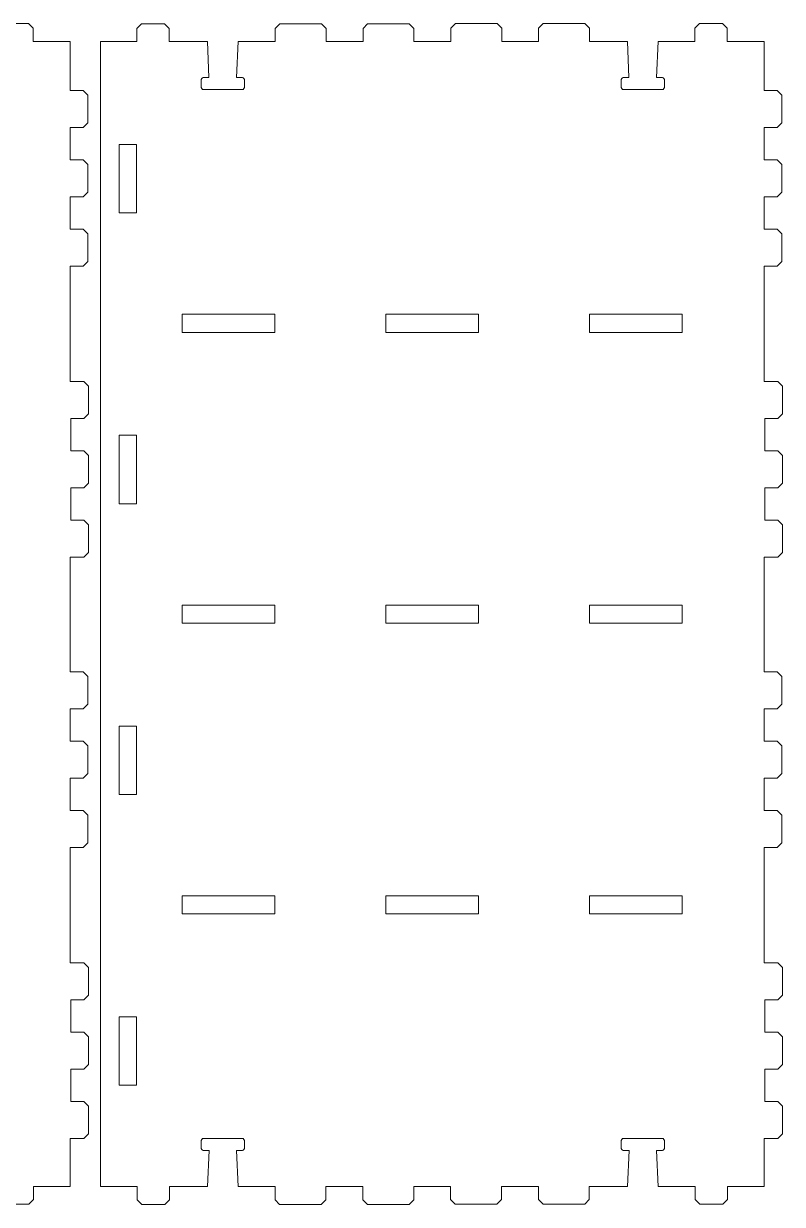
# Model space of a CAD drawing. Header units: millimetres. Extents: x -497 to 476, y -462 to 475.
# Drawn here: x 131.5 to 295.7, y 169.8 to 425.2 of the extents above; entities that cross this region are included whole.
import ezdxf

# ---------------------------------------------------------------- set-up
doc = ezdxf.new("R2010")
doc.units = ezdxf.units.MM
doc.header["$MEASUREMENT"] = 0
doc.layers.add('layer 1', color=7, linetype='Continuous')

msp = doc.modelspace()

# ---------------------------------------------------------------- linework, layer by layer
at = {"layer": 'layer 1', "lineweight": 9}
for points, knots in [([(119.5683, 181.4329), (119.5683, 181.4329), (118.3368, 181.4329), (118.3368, 181.4329), (118.3368, 181.4329), (118.3368, 181.4329), (118.6779, 173.6445), (118.6779, 173.6445), (118.6779, 173.6445), (118.6779, 173.6445), (126.6947, 173.6445), (126.6947, 173.6445), (126.6947, 173.6445), (126.6947, 173.6445), (126.6947, 170.8445), (126.6947, 170.8445), (126.6947, 170.8445), (126.6947, 170.8445), (127.6947, 169.8445), (127.6947, 169.8445), (127.6947, 169.8445), (127.6947, 169.8445), (132.6605, 169.8445), (132.6605, 169.8445), (132.6605, 169.8445), (132.6605, 169.8445), (133.6605, 170.8445), (133.6605, 170.8445), (133.6605, 170.8445), (133.6605, 170.8445), (133.6605, 173.6445), (133.6605, 173.6445), (133.6605, 173.6445), (133.6605, 173.6445), (141.604, 173.6445), (141.604, 173.6445), (141.604, 173.6445), (141.604, 173.6445), (141.604, 184.0424), (141.604, 184.0424), (141.604, 184.0424), (141.604, 184.0424), (144.5408, 184.0424), (144.5408, 184.0424), (144.5408, 184.0424), (144.5408, 184.0424), (145.5408, 185.0424), (145.5408, 185.0424), (145.5408, 185.0424), (145.5408, 185.0424), (145.5408, 191.0424), (145.5408, 191.0424), (145.5408, 191.0424), (145.5408, 191.0424), (144.5408, 192.0425), (144.5408, 192.0425), (144.5408, 192.0425), (144.5408, 192.0425), (141.7408, 192.0425), (141.7408, 192.0425), (141.7408, 192.0425), (141.7408, 192.0425), (141.7408, 199.0424), (141.7408, 199.0424), (141.7408, 199.0424), (141.7408, 199.0424), (144.5408, 199.0424), (144.5408, 199.0424), (144.5408, 199.0424), (144.5408, 199.0424), (145.5408, 200.0424), (145.5408, 200.0424), (145.5408, 200.0424), (145.5408, 200.0424), (145.5408, 206.0425), (145.5408, 206.0425), (145.5408, 206.0425), (145.5408, 206.0425), (144.5408, 207.0425), (144.5408, 207.0425), (144.5408, 207.0425), (144.5408, 207.0425), (141.7408, 207.0425), (141.7408, 207.0425), (141.7408, 207.0425), (141.7408, 207.0425), (141.7408, 214.0424), (141.7408, 214.0424), (141.7408, 214.0424), (141.7408, 214.0424), (144.5408, 214.0424), (144.5408, 214.0424), (144.5408, 214.0424), (144.5408, 214.0424), (145.5408, 215.0425), (145.5408, 215.0425), (145.5408, 215.0425), (145.5408, 215.0425), (145.5408, 221.0425), (145.5408, 221.0425), (145.5408, 221.0425), (145.5408, 221.0425), (144.5408, 222.0425), (144.5408, 222.0425), (144.5408, 222.0425), (144.5408, 222.0425), (141.604, 222.0424), (141.604, 222.0424), (141.604, 222.0424), (141.604, 222.0424), (141.604, 246.9628), (141.604, 246.9628), (141.604, 246.9628), (141.604, 246.9628), (144.404, 246.9626), (144.404, 246.9626), (144.404, 246.9626), (144.404, 246.9626), (145.4041, 247.9626), (145.4041, 247.9626), (145.4041, 247.9626), (145.4041, 247.9626), (145.4041, 253.9627), (145.4041, 253.9627), (145.4041, 253.9627), (145.4041, 253.9627), (144.404, 254.9627), (144.404, 254.9627), (144.404, 254.9627), (144.404, 254.9627), (141.604, 254.9627), (141.604, 254.9627), (141.604, 254.9627), (141.604, 254.9627), (141.604, 261.9627), (141.604, 261.9627), (141.604, 261.9627), (141.604, 261.9627), (144.404, 261.9627), (144.404, 261.9627), (144.404, 261.9627), (144.404, 261.9627), (145.4041, 262.9627), (145.4041, 262.9627), (145.4041, 262.9627), (145.4041, 262.9627), (145.4041, 268.9628), (145.4041, 268.9628), (145.4041, 268.9628), (145.4041, 268.9628), (144.404, 269.9627), (144.404, 269.9627), (144.404, 269.9627), (144.404, 269.9627), (141.604, 269.9627), (141.604, 269.9627), (141.604, 269.9627), (141.604, 269.9627), (141.604, 276.9627), (141.604, 276.9627), (141.604, 276.9627), (141.604, 276.9627), (144.404, 276.9627), (144.404, 276.9627), (144.404, 276.9627), (144.404, 276.9627), (145.4041, 277.9627), (145.4041, 277.9627), (145.4041, 277.9627), (145.4041, 277.9627), (145.4041, 283.9628), (145.4041, 283.9628), (145.4041, 283.9628), (145.4041, 283.9628), (144.404, 284.9628), (144.404, 284.9628), (144.404, 284.9628), (144.404, 284.9628), (141.604, 284.9628), (141.604, 284.9628), (141.604, 284.9628), (141.604, 284.9628), (141.604, 309.7959), (141.604, 309.7959), (141.604, 309.7959), (141.604, 309.7959), (144.5408, 309.7959), (144.5408, 309.7959), (144.5408, 309.7959), (144.5408, 309.7959), (145.5408, 310.7959), (145.5408, 310.7959), (145.5408, 310.7959), (145.5408, 310.7959), (145.5408, 316.796), (145.5408, 316.796), (145.5408, 316.796), (145.5408, 316.796), (144.5408, 317.796), (144.5408, 317.796), (144.5408, 317.796), (144.5408, 317.796), (141.7408, 317.796), (141.7408, 317.796), (141.7408, 317.796), (141.7408, 317.796), (141.7408, 324.7959), (141.7408, 324.7959), (141.7408, 324.7959), (141.7408, 324.7959), (144.5408, 324.7959), (144.5408, 324.7959), (144.5408, 324.7959), (144.5408, 324.7959), (145.5408, 325.7959), (145.5408, 325.7959), (145.5408, 325.7959), (145.5408, 325.7959), (145.5408, 331.796), (145.5408, 331.796), (145.5408, 331.796), (145.5408, 331.796), (144.5408, 332.796), (144.5408, 332.796), (144.5408, 332.796), (144.5408, 332.796), (141.7408, 332.796), (141.7408, 332.796), (141.7408, 332.796), (141.7408, 332.796), (141.7408, 339.796), (141.7408, 339.796), (141.7408, 339.796), (141.7408, 339.796), (144.5408, 339.796), (144.5408, 339.796), (144.5408, 339.796), (144.5408, 339.796), (145.5408, 340.796), (145.5408, 340.796), (145.5408, 340.796), (145.5408, 340.796), (145.5408, 346.7961), (145.5408, 346.7961), (145.5408, 346.7961), (145.5408, 346.7961), (144.5408, 347.7961), (144.5408, 347.7961), (144.5408, 347.7961), (144.5408, 347.7961), (141.604, 347.796), (141.604, 347.796), (141.604, 347.796), (141.604, 347.796), (141.604, 372.7163), (141.604, 372.7163), (141.604, 372.7163), (141.604, 372.7163), (144.404, 372.7162), (144.404, 372.7162), (144.404, 372.7162), (144.404, 372.7162), (145.4041, 373.7162), (145.4041, 373.7162), (145.4041, 373.7162), (145.4041, 373.7162), (145.4041, 379.7162), (145.4041, 379.7162), (145.4041, 379.7162), (145.4041, 379.7162), (144.404, 380.7163), (144.404, 380.7163), (144.404, 380.7163), (144.404, 380.7163), (141.604, 380.7163), (141.604, 380.7163), (141.604, 380.7163), (141.604, 380.7163), (141.604, 387.7162), (141.604, 387.7162), (141.604, 387.7162), (141.604, 387.7162), (144.404, 387.7162), (144.404, 387.7162), (144.404, 387.7162), (144.404, 387.7162), (145.4041, 388.7162), (145.4041, 388.7162), (145.4041, 388.7162), (145.4041, 388.7162), (145.4041, 394.7163), (145.4041, 394.7163), (145.4041, 394.7163), (145.4041, 394.7163), (144.404, 395.7163), (144.404, 395.7163), (144.404, 395.7163), (144.404, 395.7163), (141.604, 395.7163), (141.604, 395.7163), (141.604, 395.7163), (141.604, 395.7163), (141.604, 402.7163), (141.604, 402.7163), (141.604, 402.7163), (141.604, 402.7163), (144.404, 402.7163), (144.404, 402.7163), (144.404, 402.7163), (144.404, 402.7163), (145.4041, 403.7163), (145.4041, 403.7163), (145.4041, 403.7163), (145.4041, 403.7163), (145.4041, 409.7164), (145.4041, 409.7164), (145.4041, 409.7164), (145.4041, 409.7164), (144.404, 410.7163), (144.404, 410.7163), (144.404, 410.7163), (144.404, 410.7163), (141.604, 410.7163), (141.604, 410.7163), (141.604, 410.7163), (141.604, 410.7163), (141.604, 421.3185), (141.604, 421.3185), (141.604, 421.3185), (141.604, 421.3185), (133.5921, 421.3185), (133.5921, 421.3185), (133.5921, 421.3185), (133.5921, 421.3185), (133.5921, 424.1788), (133.5921, 424.1788), (133.5921, 424.1788), (133.5921, 424.1788), (132.5921, 425.1787), (132.5921, 425.1787), (132.5921, 425.1787), (132.5921, 425.1787), (127.6263, 425.1787), (127.6263, 425.1787), (127.6263, 425.1787), (127.6263, 425.1787), (126.6263, 424.1788), (126.6263, 424.1788), (126.6263, 424.1788), (126.6263, 424.1788), (126.6263, 421.3185), (126.6263, 421.3185), (126.6263, 421.3185), (126.6263, 421.3185), (118.676, 421.3185), (118.676, 421.3185), (118.676, 421.3185), (118.676, 421.3185), (118.3216, 413.5278), (118.3216, 413.5278), (118.3216, 413.5278), (118.3216, 413.5278), (119.5683, 413.5278), (119.5683, 413.5278)], [0, 0, 0, 0, 0.01086957, 0.01086957, 0.01086957, 0.01086957, 0.02173913, 0.02173913, 0.02173913, 0.02173913, 0.0326087, 0.0326087, 0.0326087, 0.0326087, 0.04347826, 0.04347826, 0.04347826, 0.04347826, 0.05434783, 0.05434783, 0.05434783, 0.05434783, 0.06521739, 0.06521739, 0.06521739, 0.06521739, 0.07608696, 0.07608696, 0.07608696, 0.07608696, 0.08695652, 0.08695652, 0.08695652, 0.08695652, 0.09782609, 0.09782609, 0.09782609, 0.09782609, 0.10869565, 0.10869565, 0.10869565, 0.10869565, 0.11956522, 0.11956522, 0.11956522, 0.11956522, 0.13043478, 0.13043478, 0.13043478, 0.13043478, 0.14130435, 0.14130435, 0.14130435, 0.14130435, 0.15217391, 0.15217391, 0.15217391, 0.15217391, 0.16304348, 0.16304348, 0.16304348, 0.16304348, 0.17391304, 0.17391304, 0.17391304, 0.17391304, 0.18478261, 0.18478261, 0.18478261, 0.18478261, 0.19565217, 0.19565217, 0.19565217, 0.19565217, 0.20652174, 0.20652174, 0.20652174, 0.20652174, 0.2173913, 0.2173913, 0.2173913, 0.2173913, 0.22826087, 0.22826087, 0.22826087, 0.22826087, 0.23913043, 0.23913043, 0.23913043, 0.23913043, 0.25, 0.25, 0.25, 0.25, 0.26086957, 0.26086957, 0.26086957, 0.26086957, 0.27173913, 0.27173913, 0.27173913, 0.27173913, 0.2826087, 0.2826087, 0.2826087, 0.2826087, 0.29347826, 0.29347826, 0.29347826, 0.29347826, 0.30434783, 0.30434783, 0.30434783, 0.30434783, 0.31521739, 0.31521739, 0.31521739, 0.31521739, 0.32608696, 0.32608696, 0.32608696, 0.32608696, 0.33695652, 0.33695652, 0.33695652, 0.33695652, 0.34782609, 0.34782609, 0.34782609, 0.34782609, 0.35869565, 0.35869565, 0.35869565, 0.35869565, 0.36956522, 0.36956522, 0.36956522, 0.36956522, 0.38043478, 0.38043478, 0.38043478, 0.38043478, 0.39130435, 0.39130435, 0.39130435, 0.39130435, 0.40217391, 0.40217391, 0.40217391, 0.40217391, 0.41304348, 0.41304348, 0.41304348, 0.41304348, 0.42391304, 0.42391304, 0.42391304, 0.42391304, 0.43478261, 0.43478261, 0.43478261, 0.43478261, 0.44565217, 0.44565217, 0.44565217, 0.44565217, 0.45652174, 0.45652174, 0.45652174, 0.45652174, 0.4673913, 0.4673913, 0.4673913, 0.4673913, 0.47826087, 0.47826087, 0.47826087, 0.47826087, 0.48913043, 0.48913043, 0.48913043, 0.48913043, 0.5, 0.5, 0.5, 0.5, 0.51086957, 0.51086957, 0.51086957, 0.51086957, 0.52173913, 0.52173913, 0.52173913, 0.52173913, 0.5326087, 0.5326087, 0.5326087, 0.5326087, 0.54347826, 0.54347826, 0.54347826, 0.54347826, 0.55434783, 0.55434783, 0.55434783, 0.55434783, 0.56521739, 0.56521739, 0.56521739, 0.56521739, 0.57608696, 0.57608696, 0.57608696, 0.57608696, 0.58695652, 0.58695652, 0.58695652, 0.58695652, 0.59782609, 0.59782609, 0.59782609, 0.59782609, 0.60869565, 0.60869565, 0.60869565, 0.60869565, 0.61956522, 0.61956522, 0.61956522, 0.61956522, 0.63043478, 0.63043478, 0.63043478, 0.63043478, 0.64130435, 0.64130435, 0.64130435, 0.64130435, 0.65217391, 0.65217391, 0.65217391, 0.65217391, 0.66304348, 0.66304348, 0.66304348, 0.66304348, 0.67391304, 0.67391304, 0.67391304, 0.67391304, 0.68478261, 0.68478261, 0.68478261, 0.68478261, 0.69565217, 0.69565217, 0.69565217, 0.69565217, 0.70652174, 0.70652174, 0.70652174, 0.70652174, 0.7173913, 0.7173913, 0.7173913, 0.7173913, 0.72826087, 0.72826087, 0.72826087, 0.72826087, 0.73913043, 0.73913043, 0.73913043, 0.73913043, 0.75, 0.75, 0.75, 0.75, 0.76086957, 0.76086957, 0.76086957, 0.76086957, 0.77173913, 0.77173913, 0.77173913, 0.77173913, 0.7826087, 0.7826087, 0.7826087, 0.7826087, 0.79347826, 0.79347826, 0.79347826, 0.79347826, 0.80434783, 0.80434783, 0.80434783, 0.80434783, 0.81521739, 0.81521739, 0.81521739, 0.81521739, 0.82608696, 0.82608696, 0.82608696, 0.82608696, 0.83695652, 0.83695652, 0.83695652, 0.83695652, 0.84782609, 0.84782609, 0.84782609, 0.84782609, 0.85869565, 0.85869565, 0.85869565, 0.85869565, 0.86956522, 0.86956522, 0.86956522, 0.86956522, 0.88043478, 0.88043478, 0.88043478, 0.88043478, 0.89130435, 0.89130435, 0.89130435, 0.89130435, 0.90217391, 0.90217391, 0.90217391, 0.90217391, 0.91304348, 0.91304348, 0.91304348, 0.91304348, 0.92391304, 0.92391304, 0.92391304, 0.92391304, 0.93478261, 0.93478261, 0.93478261, 0.93478261, 0.94565217, 0.94565217, 0.94565217, 0.94565217, 0.95652174, 0.95652174, 0.95652174, 0.95652174, 0.9673913, 0.9673913, 0.9673913, 0.9673913, 0.97826087, 0.97826087, 0.97826087, 0.97826087, 1, 1, 1, 1]), ([(170.388, 413.5279), (170.388, 413.5279), (171.6195, 413.5279), (171.6195, 413.5279), (171.6195, 413.5279), (171.6195, 413.5279), (171.2782, 421.3185), (171.2782, 421.3185), (171.2782, 421.3185), (171.2782, 421.3185), (163.0253, 421.3185), (163.0253, 421.3185), (163.0253, 421.3185), (163.0253, 421.3185), (163.0253, 424.1186), (163.0253, 424.1186), (163.0253, 424.1186), (163.0253, 424.1186), (162.0253, 425.1186), (162.0253, 425.1186), (162.0253, 425.1186), (162.0253, 425.1186), (157.0129, 425.1186), (157.0129, 425.1186), (157.0129, 425.1186), (157.0129, 425.1186), (156.0129, 424.1186), (156.0129, 424.1186), (156.0129, 424.1186), (156.0129, 424.1186), (156.0129, 421.3185), (156.0129, 421.3185), (156.0129, 421.3185), (156.0129, 421.3185), (148.1594, 421.3185), (148.1594, 421.3185)], [0, 0, 0, 0, 0.1, 0.1, 0.1, 0.1, 0.2, 0.2, 0.2, 0.2, 0.3, 0.3, 0.3, 0.3, 0.4, 0.4, 0.4, 0.4, 0.5, 0.5, 0.5, 0.5, 0.6, 0.6, 0.6, 0.6, 0.7, 0.7, 0.7, 0.7, 0.8, 0.8, 0.8, 0.8, 1, 1, 1, 1]), ([(261.2662, 413.5278), (261.2662, 413.5278), (262.4978, 413.5278), (262.4978, 413.5278), (262.4978, 413.5278), (262.4978, 413.5278), (262.1565, 421.3185), (262.1565, 421.3185), (262.1565, 421.3185), (262.1565, 421.3185), (253.9595, 421.3185), (253.9595, 421.3185), (253.9595, 421.3185), (253.9595, 421.3185), (253.9595, 424.1788), (253.9595, 424.1788), (253.9595, 424.1788), (253.9595, 424.1788), (252.9594, 425.1788), (252.9594, 425.1788), (252.9594, 425.1788), (252.9594, 425.1788), (243.9595, 425.1788), (243.9595, 425.1788), (243.9595, 425.1788), (243.9595, 425.1788), (242.9594, 424.1788), (242.9594, 424.1788), (242.9594, 424.1788), (242.9594, 424.1788), (242.9594, 421.3185), (242.9594, 421.3185), (242.9594, 421.3185), (242.9594, 421.3185), (234.9594, 421.3185), (234.9594, 421.3185), (234.9594, 421.3185), (234.9594, 421.3185), (234.9594, 424.1788), (234.9594, 424.1788), (234.9594, 424.1788), (234.9594, 424.1788), (233.9594, 425.1788), (233.9594, 425.1788), (233.9594, 425.1788), (233.9594, 425.1788), (224.9594, 425.1788), (224.9594, 425.1788), (224.9594, 425.1788), (224.9594, 425.1788), (223.9594, 424.1788), (223.9594, 424.1788), (223.9594, 424.1788), (223.9594, 424.1788), (223.9594, 421.3185), (223.9594, 421.3185), (223.9594, 421.3185), (223.9594, 421.3185), (215.9595, 421.3185), (215.9595, 421.3185), (215.9595, 421.3185), (215.9595, 421.3185), (215.9595, 424.1186), (215.9595, 424.1186), (215.9595, 424.1186), (215.9595, 424.1186), (214.9595, 425.1186), (214.9595, 425.1186), (214.9595, 425.1186), (214.9595, 425.1186), (205.9595, 425.1186), (205.9595, 425.1186), (205.9595, 425.1186), (205.9595, 425.1186), (204.9595, 424.1186), (204.9595, 424.1186), (204.9595, 424.1186), (204.9595, 424.1186), (204.9595, 421.3185), (204.9595, 421.3185), (204.9595, 421.3185), (204.9595, 421.3185), (196.9595, 421.3185), (196.9595, 421.3185), (196.9595, 421.3185), (196.9595, 421.3185), (196.9595, 424.1186), (196.9595, 424.1186), (196.9595, 424.1186), (196.9595, 424.1186), (195.9595, 425.1186), (195.9595, 425.1186), (195.9595, 425.1186), (195.9595, 425.1186), (186.9595, 425.1186), (186.9595, 425.1186), (186.9595, 425.1186), (186.9595, 425.1186), (185.9595, 424.1186), (185.9595, 424.1186), (185.9595, 424.1186), (185.9595, 424.1186), (185.9595, 421.3185), (185.9595, 421.3185), (185.9595, 421.3185), (185.9595, 421.3185), (177.9532, 421.3185), (177.9532, 421.3185), (177.9532, 421.3185), (177.9532, 421.3185), (177.5988, 413.5279), (177.5988, 413.5279), (177.5988, 413.5279), (177.5988, 413.5279), (178.8455, 413.5279), (178.8455, 413.5279)], [0, 0, 0, 0, 0.03333333, 0.03333333, 0.03333333, 0.03333333, 0.06666667, 0.06666667, 0.06666667, 0.06666667, 0.1, 0.1, 0.1, 0.1, 0.13333333, 0.13333333, 0.13333333, 0.13333333, 0.16666667, 0.16666667, 0.16666667, 0.16666667, 0.2, 0.2, 0.2, 0.2, 0.23333333, 0.23333333, 0.23333333, 0.23333333, 0.26666667, 0.26666667, 0.26666667, 0.26666667, 0.3, 0.3, 0.3, 0.3, 0.33333333, 0.33333333, 0.33333333, 0.33333333, 0.36666667, 0.36666667, 0.36666667, 0.36666667, 0.4, 0.4, 0.4, 0.4, 0.43333333, 0.43333333, 0.43333333, 0.43333333, 0.46666667, 0.46666667, 0.46666667, 0.46666667, 0.5, 0.5, 0.5, 0.5, 0.53333333, 0.53333333, 0.53333333, 0.53333333, 0.56666667, 0.56666667, 0.56666667, 0.56666667, 0.6, 0.6, 0.6, 0.6, 0.63333333, 0.63333333, 0.63333333, 0.63333333, 0.66666667, 0.66666667, 0.66666667, 0.66666667, 0.7, 0.7, 0.7, 0.7, 0.73333333, 0.73333333, 0.73333333, 0.73333333, 0.76666667, 0.76666667, 0.76666667, 0.76666667, 0.8, 0.8, 0.8, 0.8, 0.83333333, 0.83333333, 0.83333333, 0.83333333, 0.86666667, 0.86666667, 0.86666667, 0.86666667, 0.9, 0.9, 0.9, 0.9, 0.93333333, 0.93333333, 0.93333333, 0.93333333, 1, 1, 1, 1]), ([(269.7238, 181.4329), (269.7238, 181.4329), (268.4923, 181.4329), (268.4923, 181.4329), (268.4923, 181.4329), (268.4923, 181.4329), (268.8334, 173.6446), (268.8334, 173.6446), (268.8334, 173.6446), (268.8334, 173.6446), (276.8501, 173.6446), (276.8501, 173.6446), (276.8501, 173.6446), (276.8501, 173.6446), (276.8501, 170.8445), (276.8501, 170.8445), (276.8501, 170.8445), (276.8501, 170.8445), (277.8501, 169.8445), (277.8501, 169.8445), (277.8501, 169.8445), (277.8501, 169.8445), (282.8159, 169.8445), (282.8159, 169.8445), (282.8159, 169.8445), (282.8159, 169.8445), (283.8159, 170.8445), (283.8159, 170.8445), (283.8159, 170.8445), (283.8159, 170.8445), (283.8159, 173.6446), (283.8159, 173.6446), (283.8159, 173.6446), (283.8159, 173.6446), (291.7595, 173.6446), (291.7595, 173.6446), (291.7595, 173.6446), (291.7595, 173.6446), (291.7595, 184.0424), (291.7595, 184.0424), (291.7595, 184.0424), (291.7595, 184.0424), (294.6963, 184.0424), (294.6963, 184.0424), (294.6963, 184.0424), (294.6963, 184.0424), (295.6963, 185.0424), (295.6963, 185.0424), (295.6963, 185.0424), (295.6963, 185.0424), (295.6963, 191.0425), (295.6963, 191.0425), (295.6963, 191.0425), (295.6963, 191.0425), (294.6963, 192.0425), (294.6963, 192.0425), (294.6963, 192.0425), (294.6963, 192.0425), (291.8962, 192.0425), (291.8962, 192.0425), (291.8962, 192.0425), (291.8962, 192.0425), (291.8962, 199.0424), (291.8962, 199.0424), (291.8962, 199.0424), (291.8962, 199.0424), (294.6963, 199.0424), (294.6963, 199.0424), (294.6963, 199.0424), (294.6963, 199.0424), (295.6963, 200.0424), (295.6963, 200.0424), (295.6963, 200.0424), (295.6963, 200.0424), (295.6963, 206.0425), (295.6963, 206.0425), (295.6963, 206.0425), (295.6963, 206.0425), (294.6963, 207.0425), (294.6963, 207.0425), (294.6963, 207.0425), (294.6963, 207.0425), (291.8962, 207.0425), (291.8962, 207.0425), (291.8962, 207.0425), (291.8962, 207.0425), (291.8962, 214.0425), (291.8962, 214.0425), (291.8962, 214.0425), (291.8962, 214.0425), (294.6963, 214.0425), (294.6963, 214.0425), (294.6963, 214.0425), (294.6963, 214.0425), (295.6963, 215.0425), (295.6963, 215.0425), (295.6963, 215.0425), (295.6963, 215.0425), (295.6963, 221.0426), (295.6963, 221.0426), (295.6963, 221.0426), (295.6963, 221.0426), (294.6963, 222.0426), (294.6963, 222.0426), (294.6963, 222.0426), (294.6963, 222.0426), (291.7595, 222.0425), (291.7595, 222.0425), (291.7595, 222.0425), (291.7595, 222.0425), (291.7595, 246.9628), (291.7595, 246.9628), (291.7595, 246.9628), (291.7595, 246.9628), (294.5595, 246.9627), (294.5595, 246.9627), (294.5595, 246.9627), (294.5595, 246.9627), (295.5595, 247.9627), (295.5595, 247.9627), (295.5595, 247.9627), (295.5595, 247.9627), (295.5595, 253.9627), (295.5595, 253.9627), (295.5595, 253.9627), (295.5595, 253.9627), (294.5595, 254.9627), (294.5595, 254.9627), (294.5595, 254.9627), (294.5595, 254.9627), (291.7595, 254.9627), (291.7595, 254.9627), (291.7595, 254.9627), (291.7595, 254.9627), (291.7595, 261.9627), (291.7595, 261.9627), (291.7595, 261.9627), (291.7595, 261.9627), (294.5595, 261.9627), (294.5595, 261.9627), (294.5595, 261.9627), (294.5595, 261.9627), (295.5595, 262.9627), (295.5595, 262.9627), (295.5595, 262.9627), (295.5595, 262.9627), (295.5595, 268.9628), (295.5595, 268.9628), (295.5595, 268.9628), (295.5595, 268.9628), (294.5595, 269.9628), (294.5595, 269.9628), (294.5595, 269.9628), (294.5595, 269.9628), (291.7595, 269.9628), (291.7595, 269.9628), (291.7595, 269.9628), (291.7595, 269.9628), (291.7595, 276.9628), (291.7595, 276.9628), (291.7595, 276.9628), (291.7595, 276.9628), (294.5595, 276.9628), (294.5595, 276.9628), (294.5595, 276.9628), (294.5595, 276.9628), (295.5595, 277.9628), (295.5595, 277.9628), (295.5595, 277.9628), (295.5595, 277.9628), (295.5595, 283.9629), (295.5595, 283.9629), (295.5595, 283.9629), (295.5595, 283.9629), (294.5595, 284.9628), (294.5595, 284.9628), (294.5595, 284.9628), (294.5595, 284.9628), (291.7595, 284.9628), (291.7595, 284.9628), (291.7595, 284.9628), (291.7595, 284.9628), (291.7595, 309.796), (291.7595, 309.796), (291.7595, 309.796), (291.7595, 309.796), (294.6963, 309.7959), (294.6963, 309.7959), (294.6963, 309.7959), (294.6963, 309.7959), (295.6963, 310.796), (295.6963, 310.796), (295.6963, 310.796), (295.6963, 310.796), (295.6963, 316.796), (295.6963, 316.796), (295.6963, 316.796), (295.6963, 316.796), (294.6963, 317.796), (294.6963, 317.796), (294.6963, 317.796), (294.6963, 317.796), (291.8962, 317.796), (291.8962, 317.796), (291.8962, 317.796), (291.8962, 317.796), (291.8962, 324.796), (291.8962, 324.796), (291.8962, 324.796), (291.8962, 324.796), (294.6963, 324.796), (294.6963, 324.796), (294.6963, 324.796), (294.6963, 324.796), (295.6963, 325.796), (295.6963, 325.796), (295.6963, 325.796), (295.6963, 325.796), (295.6963, 331.796), (295.6963, 331.796), (295.6963, 331.796), (295.6963, 331.796), (294.6963, 332.7961), (294.6963, 332.7961), (294.6963, 332.7961), (294.6963, 332.7961), (291.8962, 332.7961), (291.8962, 332.7961), (291.8962, 332.7961), (291.8962, 332.7961), (291.8962, 339.796), (291.8962, 339.796), (291.8962, 339.796), (291.8962, 339.796), (294.6963, 339.796), (294.6963, 339.796), (294.6963, 339.796), (294.6963, 339.796), (295.6963, 340.796), (295.6963, 340.796), (295.6963, 340.796), (295.6963, 340.796), (295.6963, 346.7961), (295.6963, 346.7961), (295.6963, 346.7961), (295.6963, 346.7961), (294.6963, 347.7961), (294.6963, 347.7961), (294.6963, 347.7961), (294.6963, 347.7961), (291.7595, 347.796), (291.7595, 347.796), (291.7595, 347.796), (291.7595, 347.796), (291.7595, 372.7164), (291.7595, 372.7164), (291.7595, 372.7164), (291.7595, 372.7164), (294.5595, 372.7162), (294.5595, 372.7162), (294.5595, 372.7162), (294.5595, 372.7162), (295.5595, 373.7162), (295.5595, 373.7162), (295.5595, 373.7162), (295.5595, 373.7162), (295.5595, 379.7163), (295.5595, 379.7163), (295.5595, 379.7163), (295.5595, 379.7163), (294.5595, 380.7163), (294.5595, 380.7163), (294.5595, 380.7163), (294.5595, 380.7163), (291.7595, 380.7163), (291.7595, 380.7163), (291.7595, 380.7163), (291.7595, 380.7163), (291.7595, 387.7163), (291.7595, 387.7163), (291.7595, 387.7163), (291.7595, 387.7163), (294.5595, 387.7163), (294.5595, 387.7163), (294.5595, 387.7163), (294.5595, 387.7163), (295.5595, 388.7162), (295.5595, 388.7162), (295.5595, 388.7162), (295.5595, 388.7162), (295.5595, 394.7163), (295.5595, 394.7163), (295.5595, 394.7163), (295.5595, 394.7163), (294.5595, 395.7163), (294.5595, 395.7163), (294.5595, 395.7163), (294.5595, 395.7163), (291.7595, 395.7163), (291.7595, 395.7163), (291.7595, 395.7163), (291.7595, 395.7163), (291.7595, 402.7163), (291.7595, 402.7163), (291.7595, 402.7163), (291.7595, 402.7163), (294.5595, 402.7163), (294.5595, 402.7163), (294.5595, 402.7163), (294.5595, 402.7163), (295.5595, 403.7163), (295.5595, 403.7163), (295.5595, 403.7163), (295.5595, 403.7163), (295.5595, 409.7164), (295.5595, 409.7164), (295.5595, 409.7164), (295.5595, 409.7164), (294.5595, 410.7164), (294.5595, 410.7164), (294.5595, 410.7164), (294.5595, 410.7164), (291.7595, 410.7164), (291.7595, 410.7164), (291.7595, 410.7164), (291.7595, 410.7164), (291.7595, 421.3185), (291.7595, 421.3185), (291.7595, 421.3185), (291.7595, 421.3185), (283.7476, 421.3185), (283.7476, 421.3185), (283.7476, 421.3185), (283.7476, 421.3185), (283.7476, 424.1788), (283.7476, 424.1788), (283.7476, 424.1788), (283.7476, 424.1788), (282.7475, 425.1788), (282.7475, 425.1788), (282.7475, 425.1788), (282.7475, 425.1788), (277.7817, 425.1788), (277.7817, 425.1788), (277.7817, 425.1788), (277.7817, 425.1788), (276.7818, 424.1788), (276.7818, 424.1788), (276.7818, 424.1788), (276.7818, 424.1788), (276.7818, 421.3185), (276.7818, 421.3185), (276.7818, 421.3185), (276.7818, 421.3185), (268.8315, 421.3185), (268.8315, 421.3185), (268.8315, 421.3185), (268.8315, 421.3185), (268.4771, 413.5278), (268.4771, 413.5278), (268.4771, 413.5278), (268.4771, 413.5278), (269.7238, 413.5278), (269.7238, 413.5278)], [0, 0, 0, 0, 0.01086957, 0.01086957, 0.01086957, 0.01086957, 0.02173913, 0.02173913, 0.02173913, 0.02173913, 0.0326087, 0.0326087, 0.0326087, 0.0326087, 0.04347826, 0.04347826, 0.04347826, 0.04347826, 0.05434783, 0.05434783, 0.05434783, 0.05434783, 0.06521739, 0.06521739, 0.06521739, 0.06521739, 0.07608696, 0.07608696, 0.07608696, 0.07608696, 0.08695652, 0.08695652, 0.08695652, 0.08695652, 0.09782609, 0.09782609, 0.09782609, 0.09782609, 0.10869565, 0.10869565, 0.10869565, 0.10869565, 0.11956522, 0.11956522, 0.11956522, 0.11956522, 0.13043478, 0.13043478, 0.13043478, 0.13043478, 0.14130435, 0.14130435, 0.14130435, 0.14130435, 0.15217391, 0.15217391, 0.15217391, 0.15217391, 0.16304348, 0.16304348, 0.16304348, 0.16304348, 0.17391304, 0.17391304, 0.17391304, 0.17391304, 0.18478261, 0.18478261, 0.18478261, 0.18478261, 0.19565217, 0.19565217, 0.19565217, 0.19565217, 0.20652174, 0.20652174, 0.20652174, 0.20652174, 0.2173913, 0.2173913, 0.2173913, 0.2173913, 0.22826087, 0.22826087, 0.22826087, 0.22826087, 0.23913043, 0.23913043, 0.23913043, 0.23913043, 0.25, 0.25, 0.25, 0.25, 0.26086957, 0.26086957, 0.26086957, 0.26086957, 0.27173913, 0.27173913, 0.27173913, 0.27173913, 0.2826087, 0.2826087, 0.2826087, 0.2826087, 0.29347826, 0.29347826, 0.29347826, 0.29347826, 0.30434783, 0.30434783, 0.30434783, 0.30434783, 0.31521739, 0.31521739, 0.31521739, 0.31521739, 0.32608696, 0.32608696, 0.32608696, 0.32608696, 0.33695652, 0.33695652, 0.33695652, 0.33695652, 0.34782609, 0.34782609, 0.34782609, 0.34782609, 0.35869565, 0.35869565, 0.35869565, 0.35869565, 0.36956522, 0.36956522, 0.36956522, 0.36956522, 0.38043478, 0.38043478, 0.38043478, 0.38043478, 0.39130435, 0.39130435, 0.39130435, 0.39130435, 0.40217391, 0.40217391, 0.40217391, 0.40217391, 0.41304348, 0.41304348, 0.41304348, 0.41304348, 0.42391304, 0.42391304, 0.42391304, 0.42391304, 0.43478261, 0.43478261, 0.43478261, 0.43478261, 0.44565217, 0.44565217, 0.44565217, 0.44565217, 0.45652174, 0.45652174, 0.45652174, 0.45652174, 0.4673913, 0.4673913, 0.4673913, 0.4673913, 0.47826087, 0.47826087, 0.47826087, 0.47826087, 0.48913043, 0.48913043, 0.48913043, 0.48913043, 0.5, 0.5, 0.5, 0.5, 0.51086957, 0.51086957, 0.51086957, 0.51086957, 0.52173913, 0.52173913, 0.52173913, 0.52173913, 0.5326087, 0.5326087, 0.5326087, 0.5326087, 0.54347826, 0.54347826, 0.54347826, 0.54347826, 0.55434783, 0.55434783, 0.55434783, 0.55434783, 0.56521739, 0.56521739, 0.56521739, 0.56521739, 0.57608696, 0.57608696, 0.57608696, 0.57608696, 0.58695652, 0.58695652, 0.58695652, 0.58695652, 0.59782609, 0.59782609, 0.59782609, 0.59782609, 0.60869565, 0.60869565, 0.60869565, 0.60869565, 0.61956522, 0.61956522, 0.61956522, 0.61956522, 0.63043478, 0.63043478, 0.63043478, 0.63043478, 0.64130435, 0.64130435, 0.64130435, 0.64130435, 0.65217391, 0.65217391, 0.65217391, 0.65217391, 0.66304348, 0.66304348, 0.66304348, 0.66304348, 0.67391304, 0.67391304, 0.67391304, 0.67391304, 0.68478261, 0.68478261, 0.68478261, 0.68478261, 0.69565217, 0.69565217, 0.69565217, 0.69565217, 0.70652174, 0.70652174, 0.70652174, 0.70652174, 0.7173913, 0.7173913, 0.7173913, 0.7173913, 0.72826087, 0.72826087, 0.72826087, 0.72826087, 0.73913043, 0.73913043, 0.73913043, 0.73913043, 0.75, 0.75, 0.75, 0.75, 0.76086957, 0.76086957, 0.76086957, 0.76086957, 0.77173913, 0.77173913, 0.77173913, 0.77173913, 0.7826087, 0.7826087, 0.7826087, 0.7826087, 0.79347826, 0.79347826, 0.79347826, 0.79347826, 0.80434783, 0.80434783, 0.80434783, 0.80434783, 0.81521739, 0.81521739, 0.81521739, 0.81521739, 0.82608696, 0.82608696, 0.82608696, 0.82608696, 0.83695652, 0.83695652, 0.83695652, 0.83695652, 0.84782609, 0.84782609, 0.84782609, 0.84782609, 0.85869565, 0.85869565, 0.85869565, 0.85869565, 0.86956522, 0.86956522, 0.86956522, 0.86956522, 0.88043478, 0.88043478, 0.88043478, 0.88043478, 0.89130435, 0.89130435, 0.89130435, 0.89130435, 0.90217391, 0.90217391, 0.90217391, 0.90217391, 0.91304348, 0.91304348, 0.91304348, 0.91304348, 0.92391304, 0.92391304, 0.92391304, 0.92391304, 0.93478261, 0.93478261, 0.93478261, 0.93478261, 0.94565217, 0.94565217, 0.94565217, 0.94565217, 0.95652174, 0.95652174, 0.95652174, 0.95652174, 0.9673913, 0.9673913, 0.9673913, 0.9673913, 0.97826087, 0.97826087, 0.97826087, 0.97826087, 1, 1, 1, 1]), ([(148.1594, 421.3185), (148.1594, 421.3185), (148.1594, 173.6446), (148.1594, 173.6446), (148.1594, 173.6446), (148.1594, 173.6446), (156.0812, 173.6446), (156.0812, 173.6446), (156.0812, 173.6446), (156.0812, 173.6446), (156.0812, 170.7843), (156.0812, 170.7843), (156.0812, 170.7843), (156.0812, 170.7843), (157.0813, 169.7843), (157.0813, 169.7843), (157.0813, 169.7843), (157.0813, 169.7843), (162.0937, 169.7843), (162.0937, 169.7843), (162.0937, 169.7843), (162.0937, 169.7843), (163.0937, 170.7843), (163.0937, 170.7843), (163.0937, 170.7843), (163.0937, 170.7843), (163.0937, 173.6446), (163.0937, 173.6446), (163.0937, 173.6446), (163.0937, 173.6446), (171.2803, 173.6446), (171.2803, 173.6446), (171.2803, 173.6446), (171.2803, 173.6446), (171.6347, 181.433), (171.6347, 181.433), (171.6347, 181.433), (171.6347, 181.433), (170.388, 181.433), (170.388, 181.433)], [0, 0, 0, 0, 0.09090909, 0.09090909, 0.09090909, 0.09090909, 0.18181818, 0.18181818, 0.18181818, 0.18181818, 0.27272727, 0.27272727, 0.27272727, 0.27272727, 0.36363636, 0.36363636, 0.36363636, 0.36363636, 0.45454545, 0.45454545, 0.45454545, 0.45454545, 0.54545455, 0.54545455, 0.54545455, 0.54545455, 0.63636364, 0.63636364, 0.63636364, 0.63636364, 0.72727273, 0.72727273, 0.72727273, 0.72727273, 0.81818182, 0.81818182, 0.81818182, 0.81818182, 1, 1, 1, 1]), ([(152.1594, 399.0534), (152.1594, 399.0534), (155.9595, 399.0534), (155.9595, 399.0534), (155.9595, 399.0534), (155.9595, 399.0534), (155.9595, 384.2534), (155.9595, 384.2534), (155.9595, 384.2534), (155.9595, 384.2534), (152.1594, 384.2534), (152.1594, 384.2534), (152.1594, 384.2534), (152.1594, 384.2534), (152.1594, 399.0534), (152.1594, 399.0534)], [0, 0, 0, 0, 0.2, 0.2, 0.2, 0.2, 0.4, 0.4, 0.4, 0.4, 0.6, 0.6, 0.6, 0.6, 1, 1, 1, 1]), ([(185.8543, 362.2981), (185.8543, 362.2981), (185.8543, 358.3981), (185.8543, 358.3981), (185.8543, 358.3981), (185.8543, 358.3981), (165.8506, 358.3981), (165.8506, 358.3981), (165.8506, 358.3981), (165.8506, 358.3981), (165.8506, 362.2981), (165.8506, 362.2981), (165.8506, 362.2981), (165.8506, 362.2981), (185.8543, 362.2981), (185.8543, 362.2981)], [0, 0, 0, 0, 0.2, 0.2, 0.2, 0.2, 0.4, 0.4, 0.4, 0.4, 0.6, 0.6, 0.6, 0.6, 1, 1, 1, 1]), ([(229.9197, 362.2981), (229.9197, 362.2981), (229.9197, 358.3981), (229.9197, 358.3981), (229.9197, 358.3981), (229.9197, 358.3981), (209.9123, 358.3981), (209.9123, 358.3981), (209.9123, 358.3981), (209.9123, 358.3981), (209.9123, 362.2981), (209.9123, 362.2981), (209.9123, 362.2981), (209.9123, 362.2981), (229.9197, 362.2981), (229.9197, 362.2981)], [0, 0, 0, 0, 0.2, 0.2, 0.2, 0.2, 0.4, 0.4, 0.4, 0.4, 0.6, 0.6, 0.6, 0.6, 1, 1, 1, 1]), ([(273.9813, 362.2981), (273.9813, 362.2981), (273.9813, 358.3981), (273.9813, 358.3981), (273.9813, 358.3981), (273.9813, 358.3981), (253.9739, 358.3981), (253.9739, 358.3981), (253.9739, 358.3981), (253.9739, 358.3981), (253.9739, 362.2981), (253.9739, 362.2981), (253.9739, 362.2981), (253.9739, 362.2981), (273.9813, 362.2981), (273.9813, 362.2981)], [0, 0, 0, 0, 0.2, 0.2, 0.2, 0.2, 0.4, 0.4, 0.4, 0.4, 0.6, 0.6, 0.6, 0.6, 1, 1, 1, 1]), ([(152.1594, 336.1329), (152.1594, 336.1329), (155.9594, 336.1329), (155.9594, 336.1329), (155.9594, 336.1329), (155.9594, 336.1329), (155.9594, 321.333), (155.9594, 321.333), (155.9594, 321.333), (155.9594, 321.333), (152.1594, 321.333), (152.1594, 321.333), (152.1594, 321.333), (152.1594, 321.333), (152.1594, 336.1329), (152.1594, 336.1329)], [0, 0, 0, 0, 0.2, 0.2, 0.2, 0.2, 0.4, 0.4, 0.4, 0.4, 0.6, 0.6, 0.6, 0.6, 1, 1, 1, 1]), ([(185.8543, 299.4048), (185.8543, 299.4048), (185.8543, 295.5048), (185.8543, 295.5048), (185.8543, 295.5048), (185.8543, 295.5048), (165.8506, 295.5048), (165.8506, 295.5048), (165.8506, 295.5048), (165.8506, 295.5048), (165.8506, 299.4048), (165.8506, 299.4048), (165.8506, 299.4048), (165.8506, 299.4048), (185.8543, 299.4048), (185.8543, 299.4048)], [0, 0, 0, 0, 0.2, 0.2, 0.2, 0.2, 0.4, 0.4, 0.4, 0.4, 0.6, 0.6, 0.6, 0.6, 1, 1, 1, 1]), ([(229.9197, 299.4048), (229.9197, 299.4048), (229.9197, 295.5048), (229.9197, 295.5048), (229.9197, 295.5048), (229.9197, 295.5048), (209.9123, 295.5048), (209.9123, 295.5048), (209.9123, 295.5048), (209.9123, 295.5048), (209.9123, 299.4048), (209.9123, 299.4048), (209.9123, 299.4048), (209.9123, 299.4048), (229.9197, 299.4048), (229.9197, 299.4048)], [0, 0, 0, 0, 0.2, 0.2, 0.2, 0.2, 0.4, 0.4, 0.4, 0.4, 0.6, 0.6, 0.6, 0.6, 1, 1, 1, 1]), ([(273.9813, 299.4048), (273.9813, 299.4048), (273.9813, 295.5048), (273.9813, 295.5048), (273.9813, 295.5048), (273.9813, 295.5048), (253.9739, 295.5048), (253.9739, 295.5048), (253.9739, 295.5048), (253.9739, 295.5048), (253.9739, 299.4048), (253.9739, 299.4048), (253.9739, 299.4048), (253.9739, 299.4048), (273.9813, 299.4048), (273.9813, 299.4048)], [0, 0, 0, 0, 0.2, 0.2, 0.2, 0.2, 0.4, 0.4, 0.4, 0.4, 0.6, 0.6, 0.6, 0.6, 1, 1, 1, 1]), ([(152.1594, 273.2397), (152.1594, 273.2397), (155.9595, 273.2397), (155.9595, 273.2397), (155.9595, 273.2397), (155.9595, 273.2397), (155.9595, 258.4396), (155.9595, 258.4396), (155.9595, 258.4396), (155.9595, 258.4396), (152.1594, 258.4396), (152.1594, 258.4396), (152.1594, 258.4396), (152.1594, 258.4396), (152.1594, 273.2397), (152.1594, 273.2397)], [0, 0, 0, 0, 0.2, 0.2, 0.2, 0.2, 0.4, 0.4, 0.4, 0.4, 0.6, 0.6, 0.6, 0.6, 1, 1, 1, 1]), ([(185.8543, 236.5446), (185.8543, 236.5446), (185.8543, 232.6446), (185.8543, 232.6446), (185.8543, 232.6446), (185.8543, 232.6446), (165.8506, 232.6446), (165.8506, 232.6446), (165.8506, 232.6446), (165.8506, 232.6446), (165.8506, 236.5446), (165.8506, 236.5446), (165.8506, 236.5446), (165.8506, 236.5446), (185.8543, 236.5446), (185.8543, 236.5446)], [0, 0, 0, 0, 0.2, 0.2, 0.2, 0.2, 0.4, 0.4, 0.4, 0.4, 0.6, 0.6, 0.6, 0.6, 1, 1, 1, 1]), ([(229.9197, 236.5446), (229.9197, 236.5446), (229.9197, 232.6446), (229.9197, 232.6446), (229.9197, 232.6446), (229.9197, 232.6446), (209.9123, 232.6446), (209.9123, 232.6446), (209.9123, 232.6446), (209.9123, 232.6446), (209.9123, 236.5446), (209.9123, 236.5446), (209.9123, 236.5446), (209.9123, 236.5446), (229.9197, 236.5446), (229.9197, 236.5446)], [0, 0, 0, 0, 0.2, 0.2, 0.2, 0.2, 0.4, 0.4, 0.4, 0.4, 0.6, 0.6, 0.6, 0.6, 1, 1, 1, 1]), ([(273.9813, 236.5446), (273.9813, 236.5446), (273.9813, 232.6446), (273.9813, 232.6446), (273.9813, 232.6446), (273.9813, 232.6446), (253.9739, 232.6446), (253.9739, 232.6446), (253.9739, 232.6446), (253.9739, 232.6446), (253.9739, 236.5446), (253.9739, 236.5446), (253.9739, 236.5446), (253.9739, 236.5446), (273.9813, 236.5446), (273.9813, 236.5446)], [0, 0, 0, 0, 0.2, 0.2, 0.2, 0.2, 0.4, 0.4, 0.4, 0.4, 0.6, 0.6, 0.6, 0.6, 1, 1, 1, 1]), ([(152.1594, 210.3794), (152.1594, 210.3794), (155.9595, 210.3794), (155.9595, 210.3794), (155.9595, 210.3794), (155.9595, 210.3794), (155.9595, 195.5794), (155.9595, 195.5794), (155.9595, 195.5794), (155.9595, 195.5794), (152.1594, 195.5794), (152.1594, 195.5794), (152.1594, 195.5794), (152.1594, 195.5794), (152.1594, 210.3794), (152.1594, 210.3794)], [0, 0, 0, 0, 0.2, 0.2, 0.2, 0.2, 0.4, 0.4, 0.4, 0.4, 0.6, 0.6, 0.6, 0.6, 1, 1, 1, 1]), ([(178.8455, 181.433), (178.8455, 181.433), (177.614, 181.433), (177.614, 181.433), (177.614, 181.433), (177.614, 181.433), (177.9552, 173.6446), (177.9552, 173.6446), (177.9552, 173.6446), (177.9552, 173.6446), (185.916, 173.6446), (185.916, 173.6446), (185.916, 173.6446), (185.916, 173.6446), (185.916, 170.7843), (185.916, 170.7843), (185.916, 170.7843), (185.916, 170.7843), (186.916, 169.7843), (186.916, 169.7843), (186.916, 169.7843), (186.916, 169.7843), (195.916, 169.7843), (195.916, 169.7843), (195.916, 169.7843), (195.916, 169.7843), (196.916, 170.7843), (196.916, 170.7843), (196.916, 170.7843), (196.916, 170.7843), (196.916, 173.6446), (196.916, 173.6446), (196.916, 173.6446), (196.916, 173.6446), (204.916, 173.6446), (204.916, 173.6446), (204.916, 173.6446), (204.916, 173.6446), (204.916, 170.7843), (204.916, 170.7843), (204.916, 170.7843), (204.916, 170.7843), (205.916, 169.7843), (205.916, 169.7843), (205.916, 169.7843), (205.916, 169.7843), (214.916, 169.7843), (214.916, 169.7843), (214.916, 169.7843), (214.916, 169.7843), (215.9161, 170.7843), (215.9161, 170.7843), (215.9161, 170.7843), (215.9161, 170.7843), (215.9161, 173.6446), (215.9161, 173.6446), (215.9161, 173.6446), (215.9161, 173.6446), (223.9159, 173.6446), (223.9159, 173.6446), (223.9159, 173.6446), (223.9159, 173.6446), (223.9159, 170.8445), (223.9159, 170.8445), (223.9159, 170.8445), (223.9159, 170.8445), (224.9159, 169.8445), (224.9159, 169.8445), (224.9159, 169.8445), (224.9159, 169.8445), (233.9159, 169.8445), (233.9159, 169.8445), (233.9159, 169.8445), (233.9159, 169.8445), (234.9159, 170.8445), (234.9159, 170.8445), (234.9159, 170.8445), (234.9159, 170.8445), (234.9159, 173.6446), (234.9159, 173.6446), (234.9159, 173.6446), (234.9159, 173.6446), (242.9159, 173.6446), (242.9159, 173.6446), (242.9159, 173.6446), (242.9159, 173.6446), (242.9159, 170.8445), (242.9159, 170.8445), (242.9159, 170.8445), (242.9159, 170.8445), (243.916, 169.8445), (243.916, 169.8445), (243.916, 169.8445), (243.916, 169.8445), (252.9159, 169.8445), (252.9159, 169.8445), (252.9159, 169.8445), (252.9159, 169.8445), (253.916, 170.8445), (253.916, 170.8445), (253.916, 170.8445), (253.916, 170.8445), (253.916, 173.6446), (253.916, 173.6446), (253.916, 173.6446), (253.916, 173.6446), (262.1586, 173.6446), (262.1586, 173.6446), (262.1586, 173.6446), (262.1586, 173.6446), (262.513, 181.4329), (262.513, 181.4329), (262.513, 181.4329), (262.513, 181.4329), (261.2662, 181.4329), (261.2662, 181.4329)], [0, 0, 0, 0, 0.03333333, 0.03333333, 0.03333333, 0.03333333, 0.06666667, 0.06666667, 0.06666667, 0.06666667, 0.1, 0.1, 0.1, 0.1, 0.13333333, 0.13333333, 0.13333333, 0.13333333, 0.16666667, 0.16666667, 0.16666667, 0.16666667, 0.2, 0.2, 0.2, 0.2, 0.23333333, 0.23333333, 0.23333333, 0.23333333, 0.26666667, 0.26666667, 0.26666667, 0.26666667, 0.3, 0.3, 0.3, 0.3, 0.33333333, 0.33333333, 0.33333333, 0.33333333, 0.36666667, 0.36666667, 0.36666667, 0.36666667, 0.4, 0.4, 0.4, 0.4, 0.43333333, 0.43333333, 0.43333333, 0.43333333, 0.46666667, 0.46666667, 0.46666667, 0.46666667, 0.5, 0.5, 0.5, 0.5, 0.53333333, 0.53333333, 0.53333333, 0.53333333, 0.56666667, 0.56666667, 0.56666667, 0.56666667, 0.6, 0.6, 0.6, 0.6, 0.63333333, 0.63333333, 0.63333333, 0.63333333, 0.66666667, 0.66666667, 0.66666667, 0.66666667, 0.7, 0.7, 0.7, 0.7, 0.73333333, 0.73333333, 0.73333333, 0.73333333, 0.76666667, 0.76666667, 0.76666667, 0.76666667, 0.8, 0.8, 0.8, 0.8, 0.83333333, 0.83333333, 0.83333333, 0.83333333, 0.86666667, 0.86666667, 0.86666667, 0.86666667, 0.9, 0.9, 0.9, 0.9, 0.93333333, 0.93333333, 0.93333333, 0.93333333, 1, 1, 1, 1])]:
    msp.add_open_spline(points, degree=3, knots=knots, dxfattribs=at)
for points in [[(169.9181, 412.7692), (169.9181, 413.1882), (170.1285, 413.5279), (170.388, 413.5279)], [(169.9181, 411.6514), (169.9181, 411.6514), (169.9181, 412.7692), (169.9181, 412.7692)], [(170.388, 410.8928), (170.1285, 410.8928), (169.9181, 411.2325), (169.9181, 411.6514)], [(178.8455, 413.5279), (179.105, 413.5279), (179.3154, 413.1882), (179.3154, 412.7692)], [(179.3154, 411.6514), (179.3154, 411.2325), (179.105, 410.8928), (178.8455, 410.8928)], [(179.3154, 412.7692), (179.3154, 412.7692), (179.3154, 411.6514), (179.3154, 411.6514)], [(260.7963, 412.7692), (260.7963, 413.1882), (261.0067, 413.5278), (261.2662, 413.5278)], [(260.7963, 411.6514), (260.7963, 411.6514), (260.7963, 412.7692), (260.7963, 412.7692)], [(261.2662, 410.8928), (261.0067, 410.8928), (260.7963, 411.2325), (260.7963, 411.6514)], [(269.7238, 413.5278), (269.9833, 413.5278), (270.1936, 413.1882), (270.1936, 412.7692)], [(270.1936, 411.6514), (270.1936, 411.2325), (269.9833, 410.8928), (269.7238, 410.8928)], [(270.1936, 412.7692), (270.1936, 412.7692), (270.1936, 411.6514), (270.1936, 411.6514)], [(178.8455, 410.8928), (178.8455, 410.8928), (170.388, 410.8928), (170.388, 410.8928)], [(269.7238, 410.8928), (269.7238, 410.8928), (261.2662, 410.8928), (261.2662, 410.8928)], [(169.9181, 183.3094), (169.9181, 183.7284), (170.1285, 184.068), (170.388, 184.068)], [(170.388, 184.068), (170.388, 184.068), (178.8455, 184.068), (178.8455, 184.068)], [(178.8455, 184.068), (179.105, 184.068), (179.3154, 183.7284), (179.3154, 183.3094)], [(260.7963, 183.3094), (260.7963, 183.7284), (261.0067, 184.068), (261.2662, 184.068)], [(261.2662, 184.068), (261.2662, 184.068), (269.7238, 184.068), (269.7238, 184.068)], [(269.7238, 184.068), (269.9833, 184.068), (270.1936, 183.7284), (270.1936, 183.3094)], [(169.9181, 182.1916), (169.9181, 182.1916), (169.9181, 183.3094), (169.9181, 183.3094)], [(170.388, 181.433), (170.1285, 181.433), (169.9181, 181.7726), (169.9181, 182.1916)], [(179.3154, 182.1916), (179.3154, 181.7726), (179.105, 181.433), (178.8455, 181.433)], [(179.3154, 183.3094), (179.3154, 183.3094), (179.3154, 182.1916), (179.3154, 182.1916)], [(260.7963, 182.1916), (260.7963, 182.1916), (260.7963, 183.3094), (260.7963, 183.3094)], [(261.2662, 181.4329), (261.0067, 181.4329), (260.7963, 181.7726), (260.7963, 182.1916)], [(270.1936, 182.1916), (270.1936, 181.7726), (269.9833, 181.4329), (269.7238, 181.4329)], [(270.1936, 183.3094), (270.1936, 183.3094), (270.1936, 182.1916), (270.1936, 182.1916)]]:
    msp.add_open_spline(points, degree=3, dxfattribs=at)

doc.saveas('drawing.dxf')
